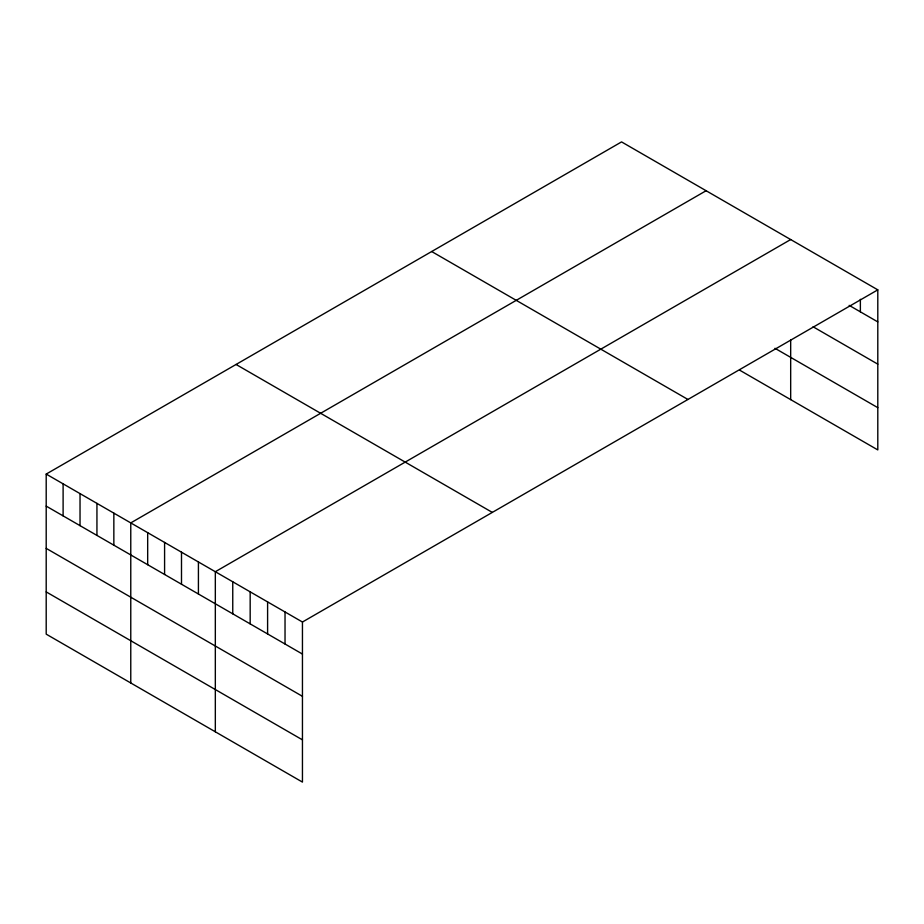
<?xml version="1.0" encoding="UTF-8"?>
<svg xmlns="http://www.w3.org/2000/svg" width="924" height="924" viewBox="0 0 924 924"><rect width="100%" height="100%" fill="white"/><g stroke="black" fill="none" stroke-linecap="round" stroke-linejoin="round"><path stroke-width="1.39" d="M46.2 474.081L302.448 622.025L302.448 782.097L46.2 634.153L46.2 474.081L621.552 141.903L877.8 289.847L877.8 449.919L739.939 370.328M706.109 190.725L130.769 522.903L130.769 682.975M790.678 239.547L215.327 571.725L215.327 731.796M302.448 622.025L877.8 289.847M849.168 305.37L877.8 321.899M813.074 326.773L877.8 364.148M774.97 348.302L877.8 407.669M431.681 251.524L687.941 399.468M236.059 364.46L492.319 512.404M46.2 506.121L302.448 654.065M46.2 548.371L302.448 696.315M46.2 591.903L302.448 739.847M860.371 299.295L860.371 311.838M790.678 339.686L790.678 399.618M285.031 611.965L285.031 644.005M267.602 601.905L267.602 633.945M250.173 591.845L250.173 623.885M232.756 581.785L232.756 613.825M198.417 561.954L198.417 594.005M181.497 552.194L181.497 584.234M164.588 542.434L164.588 574.474M147.678 532.663L147.678 564.714M113.848 513.132L113.848 545.183M96.939 503.372L96.939 535.412M80.03 493.612L80.03 525.652M63.109 483.841L63.109 515.892"/></g></svg>
